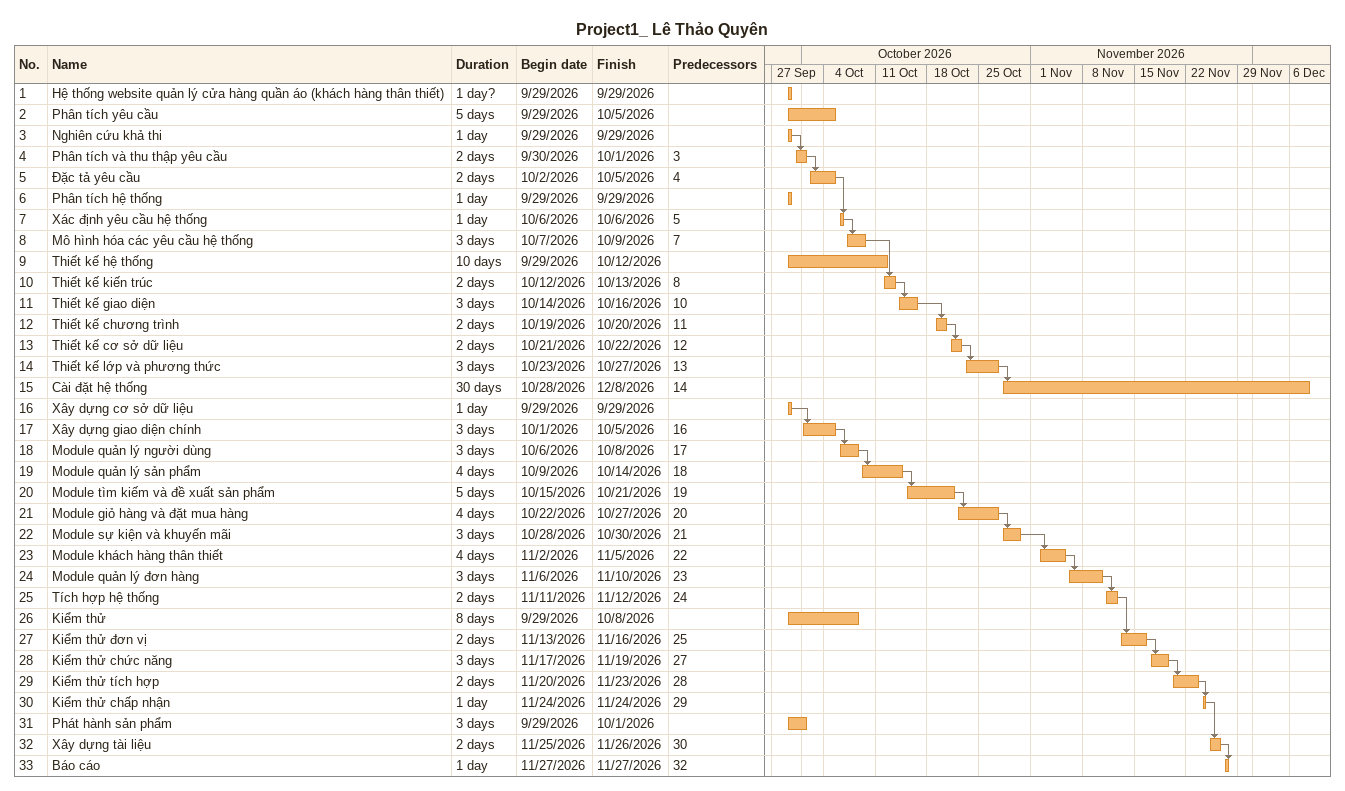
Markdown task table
Project1_ Lê Thảo Quyên

| ID | Task | Duration | Start | Finish | Predecessors |
|---|---|---|---|---|---|
| 1 | Hệ thống website quản lý cửa hàng quần áo (khách hàng thân thiết) | 1d? | 2026-09-29 | 2026-09-29 |  |
| 2 | Phân tích yêu cầu | 5d | 2026-09-29 | 2026-10-05 |  |
| 3 | Nghiên cứu khả thi | 1d | 2026-09-29 | 2026-09-29 |  |
| 4 | Phân tích và thu thập yêu cầu | 2d | 2026-09-30 | 2026-10-01 | 3 |
| 5 | Đặc tả yêu cầu | 2d | 2026-10-02 | 2026-10-05 | 4 |
| 6 | Phân tích hệ thống | 1d | 2026-09-29 | 2026-09-29 |  |
| 7 | Xác định yêu cầu hệ thống | 1d | 2026-10-06 | 2026-10-06 | 5 |
| 8 | Mô hình hóa các yêu cầu hệ thống | 3d | 2026-10-07 | 2026-10-09 | 7 |
| 9 | Thiết kế hệ thống | 10d | 2026-09-29 | 2026-10-12 |  |
| 10 | Thiết kế kiến trúc | 2d | 2026-10-12 | 2026-10-13 | 8 |
| 11 | Thiết kế giao diện | 3d | 2026-10-14 | 2026-10-16 | 10 |
| 12 | Thiết kế chương trình | 2d | 2026-10-19 | 2026-10-20 | 11 |
| 13 | Thiết kế cơ sở dữ liệu | 2d | 2026-10-21 | 2026-10-22 | 12 |
| 14 | Thiết kế lớp và phương thức | 3d | 2026-10-23 | 2026-10-27 | 13 |
| 15 | Cài đặt hệ thống | 30d | 2026-10-28 | 2026-12-08 | 14 |
| 16 | Xây dựng cơ sở dữ liệu | 1d | 2026-09-29 | 2026-09-29 |  |
| 17 | Xây dựng giao diện chính | 3d | 2026-10-01 | 2026-10-05 | 16 |
| 18 | Module quản lý người dùng | 3d | 2026-10-06 | 2026-10-08 | 17 |
| 19 | Module quản lý sản phẩm | 4d | 2026-10-09 | 2026-10-14 | 18 |
| 20 | Module tìm kiếm và đề xuất sản phẩm | 5d | 2026-10-15 | 2026-10-21 | 19 |
| 21 | Module giỏ hàng và đặt mua hàng | 4d | 2026-10-22 | 2026-10-27 | 20 |
| 22 | Module sự kiện và khuyến mãi | 3d | 2026-10-28 | 2026-10-30 | 21 |
| 23 | Module khách hàng thân thiết | 4d | 2026-11-02 | 2026-11-05 | 22 |
| 24 | Module quản lý đơn hàng | 3d | 2026-11-06 | 2026-11-10 | 23 |
| 25 | Tích hợp hệ thống | 2d | 2026-11-11 | 2026-11-12 | 24 |
| 26 | Kiểm thử | 8d | 2026-09-29 | 2026-10-08 |  |
| 27 | Kiểm thử đơn vị | 2d | 2026-11-13 | 2026-11-16 | 25 |
| 28 | Kiểm thử chức năng | 3d | 2026-11-17 | 2026-11-19 | 27 |
| 29 | Kiểm thử tích hợp | 2d | 2026-11-20 | 2026-11-23 | 28 |
| 30 | Kiểm thử chấp nhận | 1d | 2026-11-24 | 2026-11-24 | 29 |
| 31 | Phát hành sản phẩm | 3d | 2026-09-29 | 2026-10-01 |  |
| 32 | Xây dựng tài liệu | 2d | 2026-11-25 | 2026-11-26 | 30 |
| 33 | Báo cáo | 1d | 2026-11-27 | 2026-11-27 | 32 |
